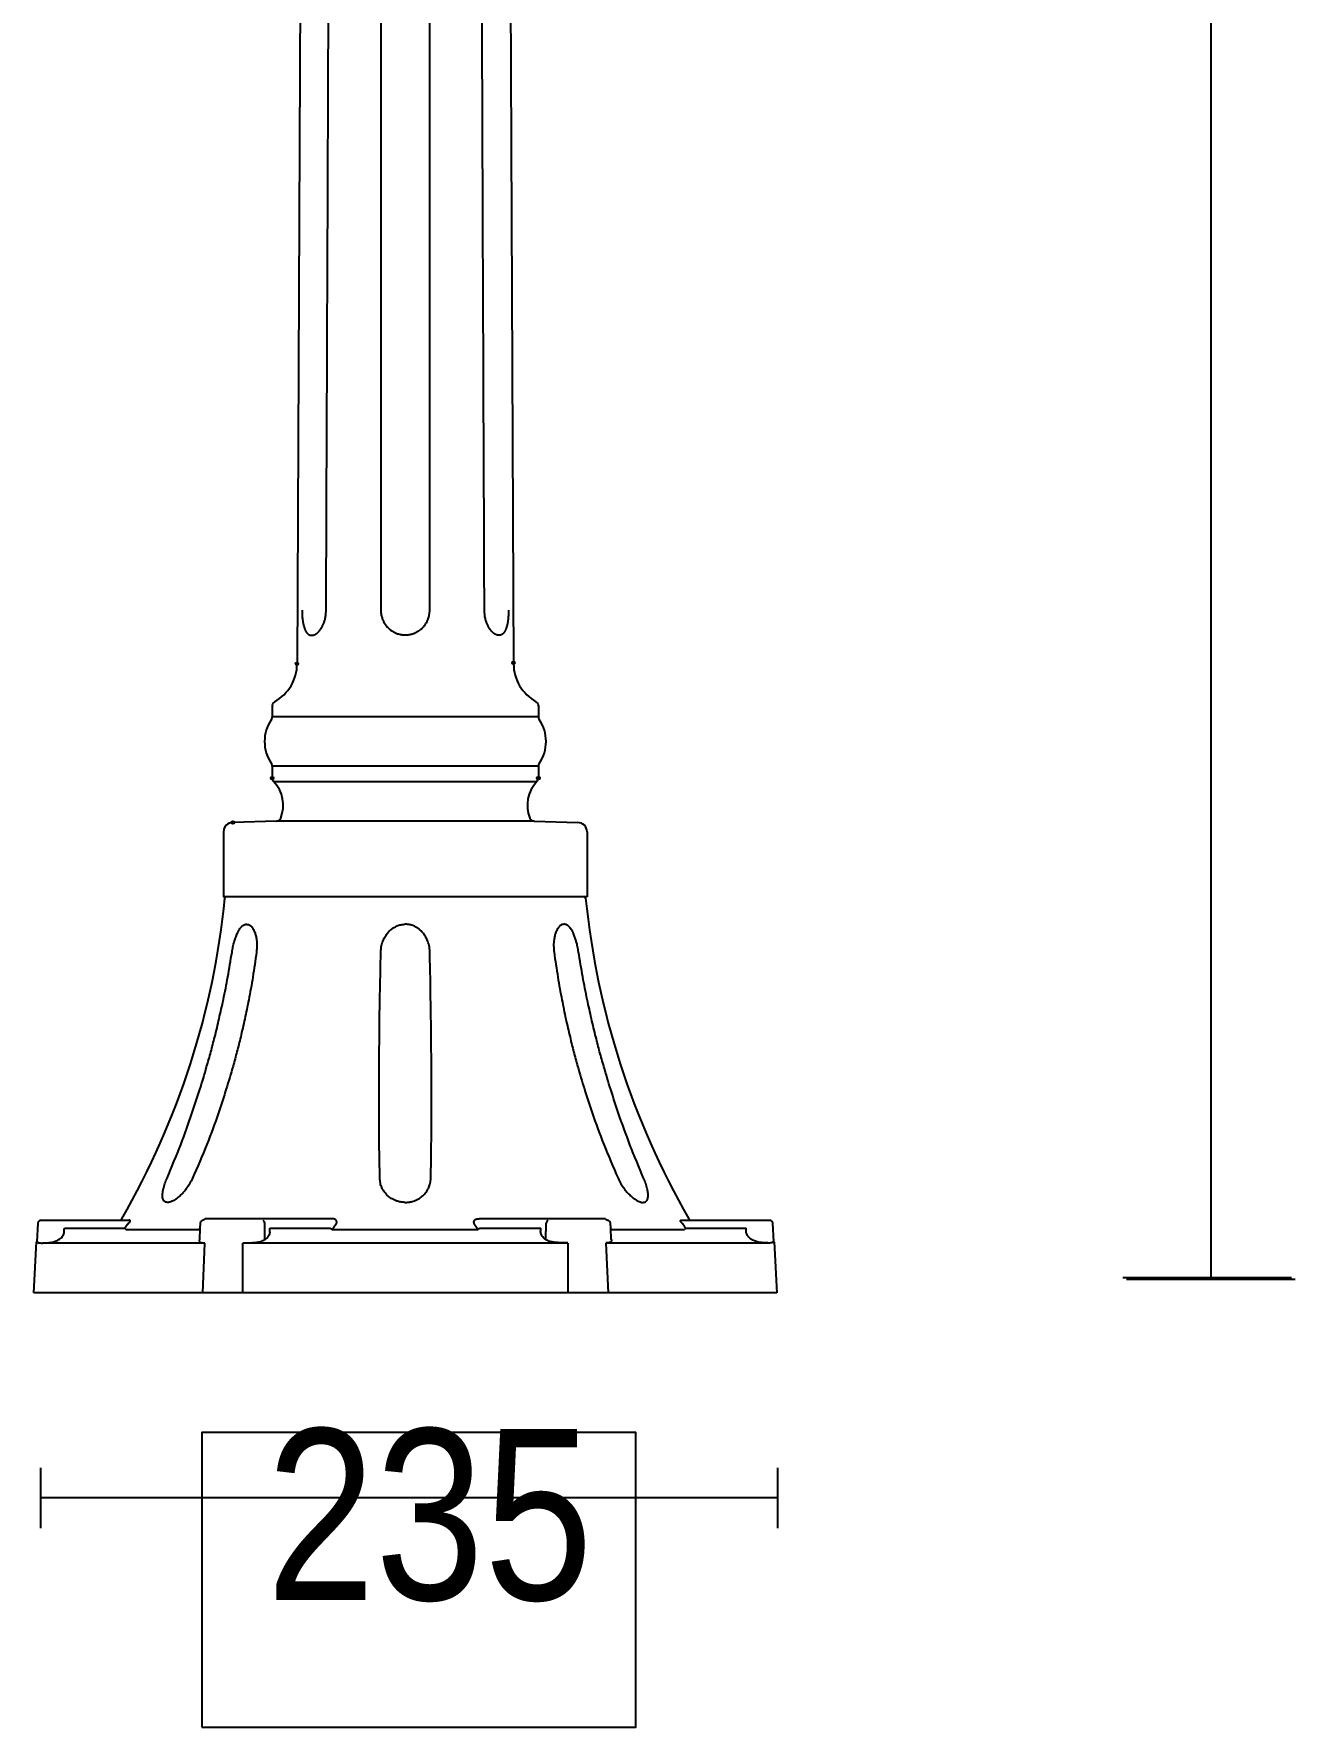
# Model space of a CAD drawing. Extents: x 0 to 88, y 0 to 429.
# Drawn here: x 0.2 to 80.2, y 0 to 107.4 of the extents above; entities that cross this region are included whole.
import ezdxf

# ---------------------------------------------------------------- set-up
doc = ezdxf.new("R2010")
doc.units = 0
doc.layers.add('LIVELLO_1', color=160, linetype='Continuous')
doc.styles.add('STD', font='txt')

# ---------------------------------------------------------------- blocks, each defined once
blk = doc.blocks.new('AI9-BLK1')
at = {"layer": 'LIVELLO_1', "color": 7}
for p, q in [((30.86, -6.8), (30.86, -186.05)), ((-26.51, -17.2), (-27.1, -147.01)), ((-13.96, -17.2), (-13.37, -147.01)), ((-28.68, -149.66), (-28.68, -150.37)), ((-11.8, -149.66), (-11.8, -150.37)), ((-11.8, -150.37), (-28.68, -150.37)), ((-11.8, -153.5), (-28.68, -153.5)), ((-28.68, -153.5), (-28.68, -154.26)), ((-11.8, -153.5), (-11.8, -154.26)), ((-28.59, -154.47), (-11.89, -154.47)), ((-31.77, -157.66), (-31.77, -161.78)), ((-28.4, -156.98), (-31.18, -157.07)), ((-27.14, -156.98), (-28.4, -156.98)), ((-13.34, -156.98), (-27.14, -156.98)), ((-12.07, -156.98), (-13.34, -156.98)), ((-12.07, -156.98), (-9.3, -157.07)), ((-8.71, -157.66), (-8.71, -161.78)), ((-31.77, -161.78), (-31.68, -161.78)), ((-20.24, -161.78), (-31.68, -161.78)), ((-8.9, -161.78), (-20.24, -161.78)), ((-8.71, -161.78), (-8.9, -161.78)), ((-43.55, -182.47), (-43.61, -183.65)), ((-43.36, -182.28), (-38.39, -182.28)), ((-38.39, -182.28), (-37.78, -182.28)), ((-33.25, -182.47), (-33.27, -182.79)), ((-24.92, -182.19), (-32.94, -182.19)), ((-29.18, -182.47), (-29.16, -183.52)), ((-7.54, -182.19), (-15.56, -182.19)), ((-11.32, -183.52), (-11.3, -182.47)), ((-7.21, -182.79), (-7.23, -182.47)), ((-2.7, -182.28), (-2.09, -182.28)), ((-2.09, -182.28), (2.88, -182.28)), ((3.14, -183.65), (3.07, -182.47)), ((-41.85, -182.79), (-38.02, -182.79)), ((-37.96, -182.87), (-33.34, -182.87)), ((-33.27, -182.79), (-33.3, -183.52)), ((-28.83, -182.79), (-25, -182.79)), ((-24.85, -182.87), (-20.24, -182.87)), ((-20.24, -182.87), (-15.62, -182.87)), ((-15.48, -182.79), (-11.65, -182.79)), ((-7.17, -183.52), (-7.21, -182.79)), ((-7.13, -182.87), (-2.52, -182.87)), ((-2.45, -182.79), (1.38, -182.79)), ((-43.8, -186.9), (-43.63, -183.66)), ((-32.95, -183.74), (-43.26, -183.74)), ((-33.09, -186.9), (-32.95, -183.74)), ((-20.24, -183.74), (-30.55, -183.74)), ((-30.55, -186.9), (-30.55, -183.74)), ((-9.93, -183.74), (-20.24, -183.74)), ((-9.93, -183.74), (-9.93, -186.9)), ((2.78, -183.74), (-7.52, -183.74)), ((-7.52, -183.74), (-7.38, -186.9)), ((3.15, -183.66), (3.32, -186.9)), ((25.28, -185.91), (35.97, -185.91)), ((25.51, -186.03), (36.2, -186.03)), ((-20.24, -186.9), (-30.55, -186.9)), ((-9.93, -186.9), (-20.24, -186.9)), ((-43.37, -197.99), (-43.37, -201.81)), ((3.38, -197.99), (3.38, -201.81)), ((3.38, -199.9), (-43.37, -199.9))]:
    blk.add_line(p, q, dxfattribs=at)
for points in [[(-30.55, -186.9), (-33.09, -186.9), (-43.8, -186.9)], [(3.32, -186.9), (-7.38, -186.9), (-9.93, -186.9)]]:
    blk.add_lwpolyline(points, dxfattribs=at)
blk.add_lwpolyline([(-33.14, -214.43), (-5.62, -214.43), (-5.62, -195.75), (-33.14, -195.75)], close=True, dxfattribs=at)
for centre, major_axis, ratio in [((-27.11, -147.01), (0.0018, -0.0899), 0.981602), ((-13.37, -146.95), (0.0913, 0), 0.985628), ((-28.68, -154.26), (0.0006, -0.0927), 0.978604), ((-11.8, -154.26), (-0.0011, -0.0927), 0.984129), ((-31.18, -157.07), (0.0925, 0), 0.949721)]:
    blk.add_ellipse(centre, major_axis=major_axis, ratio=ratio, dxfattribs=at)
for points, knots in [([(-25.26, -143.6), (-25.18, -123.37), (-25.1, -103.13), (-25.02, -82.89), (-24.93, -62.66), (-24.85, -42.42), (-24.77, -22.18)], [0, 0, 0, 0, 1, 1, 1, 2, 2, 2, 2]), ([(-21.77, -143.6), (-21.77, -123.37), (-21.77, -103.13), (-21.76, -82.89), (-21.76, -62.66), (-21.76, -42.42), (-21.76, -22.18)], [0, 0, 0, 0, 1, 1, 1, 2, 2, 2, 2]), ([(-18.72, -22.18), (-18.71, -42.42), (-18.71, -62.66), (-18.71, -82.89), (-18.71, -103.13), (-18.71, -123.37), (-18.71, -143.6)], [0, 0, 0, 0, 1, 1, 1, 2, 2, 2, 2]), ([(-15.22, -143.6), (-15.3, -123.37), (-15.38, -103.13), (-15.46, -82.89), (-15.54, -62.66), (-15.62, -42.42), (-15.7, -22.18)], [0, 0, 0, 0, 1, 1, 1, 2, 2, 2, 2]), ([(-26.79, -143.6), (-26.79, -143.66), (-26.79, -143.72), (-26.79, -143.78), (-26.79, -143.83), (-26.78, -143.89), (-26.78, -143.94), (-26.77, -143.99), (-26.77, -144.03), (-26.77, -144.07), (-26.76, -144.11), (-26.76, -144.15), (-26.75, -144.19), (-26.75, -144.22), (-26.75, -144.25), (-26.74, -144.27), (-26.74, -144.3), (-26.74, -144.33), (-26.73, -144.36), (-26.73, -144.39), (-26.73, -144.41), (-26.72, -144.43), (-26.72, -144.46), (-26.71, -144.49), (-26.7, -144.52), (-26.7, -144.55), (-26.69, -144.57), (-26.69, -144.6), (-26.68, -144.62), (-26.67, -144.64), (-26.66, -144.67), (-26.66, -144.69), (-26.65, -144.72), (-26.64, -144.74), (-26.64, -144.76), (-26.63, -144.78), (-26.62, -144.8), (-26.61, -144.82), (-26.61, -144.83), (-26.6, -144.86), (-26.59, -144.87), (-26.58, -144.89), (-26.57, -144.91), (-26.56, -144.93), (-26.55, -144.95), (-26.54, -144.96), (-26.53, -144.97), (-26.52, -144.99), (-26.51, -145.01), (-26.51, -145.02), (-26.5, -145.03), (-26.49, -145.04), (-26.47, -145.05), (-26.47, -145.06), (-26.45, -145.08), (-26.44, -145.09), (-26.44, -145.1), (-26.42, -145.11), (-26.41, -145.12), (-26.4, -145.13), (-26.39, -145.13), (-26.38, -145.14), (-26.37, -145.15), (-26.36, -145.16), (-26.35, -145.16), (-26.33, -145.17), (-26.32, -145.17), (-26.31, -145.18), (-26.3, -145.18), (-26.29, -145.19), (-26.28, -145.19), (-26.26, -145.19), (-26.25, -145.2), (-26.24, -145.2), (-26.23, -145.2), (-26.22, -145.2), (-26.2, -145.2), (-26.19, -145.2), (-26.17, -145.2), (-26.16, -145.2), (-26.15, -145.2), (-26.14, -145.2), (-26.12, -145.2), (-26.11, -145.2), (-26.1, -145.2), (-26.09, -145.19), (-26.07, -145.19), (-26.06, -145.19), (-26.05, -145.18), (-26.03, -145.18), (-26.02, -145.17), (-26.01, -145.17), (-25.99, -145.16), (-25.98, -145.16), (-25.96, -145.15), (-25.95, -145.14), (-25.94, -145.13), (-25.92, -145.13), (-25.91, -145.12), (-25.9, -145.1), (-25.88, -145.1), (-25.87, -145.09), (-25.86, -145.08), (-25.84, -145.06), (-25.82, -145.05), (-25.81, -145.04), (-25.8, -145.03), (-25.78, -145.02), (-25.77, -145.01), (-25.75, -144.99), (-25.74, -144.97), (-25.72, -144.96), (-25.71, -144.95), (-25.7, -144.93), (-25.69, -144.91), (-25.67, -144.89), (-25.65, -144.87), (-25.64, -144.85), (-25.63, -144.83), (-25.61, -144.82), (-25.6, -144.8), (-25.59, -144.78), (-25.57, -144.76), (-25.56, -144.73), (-25.55, -144.71), (-25.54, -144.69), (-25.52, -144.67), (-25.51, -144.64), (-25.49, -144.62), (-25.48, -144.6), (-25.47, -144.57), (-25.46, -144.55), (-25.45, -144.52), (-25.44, -144.49), (-25.42, -144.46), (-25.41, -144.43), (-25.4, -144.41), (-25.39, -144.38), (-25.38, -144.36), (-25.38, -144.33), (-25.37, -144.3), (-25.36, -144.27), (-25.35, -144.25), (-25.34, -144.22), (-25.33, -144.19), (-25.32, -144.15), (-25.31, -144.11), (-25.31, -144.07), (-25.3, -144.03), (-25.29, -143.99), (-25.28, -143.94), (-25.27, -143.89), (-25.27, -143.83), (-25.27, -143.78), (-25.26, -143.72), (-25.26, -143.66), (-25.26, -143.6)], [0, 0, 0, 0, 1, 1, 1, 2, 2, 2, 3, 3, 3, 4, 4, 4, 5, 5, 5, 6, 6, 6, 7, 7, 7, 8, 8, 8, 9, 9, 9, 10, 10, 10, 11, 11, 11, 12, 12, 12, 13, 13, 13, 14, 14, 14, 15, 15, 15, 16, 16, 16, 17, 17, 17, 18, 18, 18, 19, 19, 19, 20, 20, 20, 21, 21, 21, 22, 22, 22, 23, 23, 23, 24, 24, 24, 25, 25, 25, 26, 26, 26, 27, 27, 27, 28, 28, 28, 29, 29, 29, 30, 30, 30, 31, 31, 31, 32, 32, 32, 33, 33, 33, 34, 34, 34, 35, 35, 35, 36, 36, 36, 37, 37, 37, 38, 38, 38, 39, 39, 39, 40, 40, 40, 41, 41, 41, 42, 42, 42, 43, 43, 43, 44, 44, 44, 45, 45, 45, 46, 46, 46, 47, 47, 47, 48, 48, 48, 49, 49, 49, 50, 50, 50, 51, 51, 51, 52, 52, 52, 52]), ([(-20.24, -145.2), (-20.28, -145.2), (-20.33, -145.2), (-20.37, -145.2), (-20.41, -145.19), (-20.45, -145.19), (-20.49, -145.18), (-20.52, -145.18), (-20.55, -145.17), (-20.58, -145.16), (-20.61, -145.16), (-20.64, -145.15), (-20.67, -145.14), (-20.7, -145.13), (-20.71, -145.13), (-20.73, -145.12), (-20.76, -145.11), (-20.78, -145.1), (-20.8, -145.09), (-20.82, -145.08), (-20.85, -145.08), (-20.87, -145.06), (-20.89, -145.05), (-20.91, -145.04), (-20.94, -145.03), (-20.96, -145.02), (-20.98, -145.01), (-21, -144.99), (-21.02, -144.98), (-21.05, -144.96), (-21.06, -144.95), (-21.09, -144.94), (-21.11, -144.92), (-21.13, -144.91), (-21.15, -144.89), (-21.17, -144.87), (-21.2, -144.85), (-21.21, -144.83), (-21.24, -144.82), (-21.26, -144.8), (-21.28, -144.78), (-21.29, -144.76), (-21.31, -144.74), (-21.34, -144.72), (-21.36, -144.7), (-21.38, -144.68), (-21.39, -144.66), (-21.41, -144.63), (-21.43, -144.61), (-21.45, -144.59), (-21.46, -144.56), (-21.48, -144.54), (-21.5, -144.51), (-21.52, -144.49), (-21.53, -144.46), (-21.55, -144.44), (-21.56, -144.41), (-21.57, -144.39), (-21.59, -144.36), (-21.6, -144.34), (-21.61, -144.31), (-21.62, -144.28), (-21.63, -144.26), (-21.64, -144.23), (-21.66, -144.2), (-21.66, -144.18), (-21.68, -144.15), (-21.68, -144.11), (-21.7, -144.07), (-21.71, -144.04), (-21.72, -144), (-21.73, -143.96), (-21.74, -143.92), (-21.75, -143.87), (-21.75, -143.82), (-21.76, -143.77), (-21.76, -143.72), (-21.77, -143.66), (-21.77, -143.6)], [0, 0, 0, 0, 1, 1, 1, 2, 2, 2, 3, 3, 3, 4, 4, 4, 5, 5, 5, 6, 6, 6, 7, 7, 7, 8, 8, 8, 9, 9, 9, 10, 10, 10, 11, 11, 11, 12, 12, 12, 13, 13, 13, 14, 14, 14, 15, 15, 15, 16, 16, 16, 17, 17, 17, 18, 18, 18, 19, 19, 19, 20, 20, 20, 21, 21, 21, 22, 22, 22, 23, 23, 23, 24, 24, 24, 25, 25, 25, 26, 26, 26, 26]), ([(-18.71, -143.6), (-18.71, -143.66), (-18.71, -143.72), (-18.72, -143.77), (-18.72, -143.82), (-18.73, -143.87), (-18.74, -143.92), (-18.75, -143.96), (-18.76, -144), (-18.77, -144.04), (-18.78, -144.08), (-18.79, -144.11), (-18.8, -144.15), (-18.81, -144.18), (-18.82, -144.21), (-18.83, -144.23), (-18.84, -144.26), (-18.85, -144.28), (-18.87, -144.31), (-18.87, -144.34), (-18.89, -144.36), (-18.9, -144.39), (-18.92, -144.41), (-18.93, -144.44), (-18.95, -144.46), (-18.97, -144.49), (-18.98, -144.52), (-19, -144.54), (-19.01, -144.56), (-19.03, -144.59), (-19.05, -144.62), (-19.07, -144.64), (-19.08, -144.66), (-19.1, -144.68), (-19.12, -144.7), (-19.15, -144.73), (-19.16, -144.74), (-19.18, -144.76), (-19.2, -144.78), (-19.22, -144.81), (-19.24, -144.82), (-19.27, -144.84), (-19.29, -144.85), (-19.31, -144.87), (-19.33, -144.89), (-19.35, -144.91), (-19.37, -144.92), (-19.39, -144.94), (-19.41, -144.95), (-19.43, -144.96), (-19.46, -144.98), (-19.48, -144.99), (-19.5, -145.01), (-19.52, -145.02), (-19.54, -145.03), (-19.57, -145.04), (-19.59, -145.05), (-19.61, -145.06), (-19.63, -145.08), (-19.65, -145.08), (-19.68, -145.09), (-19.7, -145.1), (-19.72, -145.11), (-19.74, -145.12), (-19.76, -145.13), (-19.78, -145.13), (-19.8, -145.14), (-19.84, -145.15), (-19.86, -145.16), (-19.89, -145.16), (-19.93, -145.17), (-19.95, -145.18), (-19.99, -145.18), (-20.03, -145.19), (-20.07, -145.19), (-20.11, -145.2), (-20.15, -145.2), (-20.19, -145.2), (-20.24, -145.2)], [0, 0, 0, 0, 1, 1, 1, 2, 2, 2, 3, 3, 3, 4, 4, 4, 5, 5, 5, 6, 6, 6, 7, 7, 7, 8, 8, 8, 9, 9, 9, 10, 10, 10, 11, 11, 11, 12, 12, 12, 13, 13, 13, 14, 14, 14, 15, 15, 15, 16, 16, 16, 17, 17, 17, 18, 18, 18, 19, 19, 19, 20, 20, 20, 21, 21, 21, 22, 22, 22, 23, 23, 23, 24, 24, 24, 25, 25, 25, 26, 26, 26, 26]), ([(-13.69, -143.6), (-13.69, -143.66), (-13.69, -143.72), (-13.69, -143.78), (-13.69, -143.83), (-13.7, -143.89), (-13.7, -143.94), (-13.7, -143.99), (-13.71, -144.03), (-13.71, -144.07), (-13.71, -144.11), (-13.72, -144.15), (-13.72, -144.19), (-13.72, -144.22), (-13.73, -144.25), (-13.73, -144.27), (-13.73, -144.3), (-13.74, -144.32), (-13.74, -144.36), (-13.75, -144.38), (-13.75, -144.41), (-13.76, -144.43), (-13.76, -144.46), (-13.77, -144.49), (-13.77, -144.52), (-13.78, -144.55), (-13.78, -144.57), (-13.79, -144.6), (-13.8, -144.62), (-13.81, -144.64), (-13.81, -144.67), (-13.82, -144.69), (-13.82, -144.72), (-13.83, -144.74), (-13.84, -144.76), (-13.85, -144.78), (-13.86, -144.8), (-13.87, -144.82), (-13.87, -144.83), (-13.88, -144.85), (-13.89, -144.87), (-13.9, -144.89), (-13.91, -144.91), (-13.92, -144.93), (-13.92, -144.95), (-13.93, -144.96), (-13.94, -144.97), (-13.95, -144.99), (-13.96, -145.01), (-13.97, -145.02), (-13.98, -145.03), (-13.99, -145.04), (-14, -145.05), (-14.01, -145.06), (-14.02, -145.08), (-14.03, -145.09), (-14.04, -145.1), (-14.05, -145.11), (-14.06, -145.12), (-14.07, -145.13), (-14.09, -145.13), (-14.1, -145.14), (-14.1, -145.15), (-14.12, -145.16), (-14.13, -145.16), (-14.14, -145.17), (-14.15, -145.17), (-14.16, -145.18), (-14.18, -145.18), (-14.19, -145.19), (-14.2, -145.19), (-14.21, -145.19), (-14.23, -145.2), (-14.24, -145.2), (-14.25, -145.2), (-14.26, -145.2), (-14.27, -145.2), (-14.29, -145.2), (-14.3, -145.2), (-14.31, -145.2), (-14.32, -145.2), (-14.34, -145.2), (-14.35, -145.2), (-14.37, -145.2), (-14.38, -145.2), (-14.39, -145.19), (-14.4, -145.19), (-14.42, -145.18), (-14.43, -145.18), (-14.44, -145.18), (-14.46, -145.17), (-14.47, -145.17), (-14.48, -145.16), (-14.5, -145.16), (-14.51, -145.15), (-14.52, -145.14), (-14.54, -145.13), (-14.55, -145.13), (-14.57, -145.12), (-14.58, -145.1), (-14.6, -145.1), (-14.61, -145.09), (-14.62, -145.08), (-14.64, -145.06), (-14.65, -145.05), (-14.66, -145.04), (-14.68, -145.03), (-14.69, -145.02), (-14.71, -145.01), (-14.72, -144.99), (-14.73, -144.97), (-14.75, -144.96), (-14.77, -144.95), (-14.78, -144.93), (-14.79, -144.91), (-14.81, -144.89), (-14.82, -144.87), (-14.83, -144.85), (-14.85, -144.83), (-14.86, -144.82), (-14.87, -144.8), (-14.89, -144.78), (-14.9, -144.76), (-14.92, -144.74), (-14.93, -144.72), (-14.94, -144.69), (-14.96, -144.67), (-14.97, -144.64), (-14.98, -144.62), (-14.99, -144.6), (-15.01, -144.57), (-15.02, -144.55), (-15.03, -144.52), (-15.04, -144.49), (-15.05, -144.46), (-15.06, -144.43), (-15.08, -144.41), (-15.08, -144.39), (-15.09, -144.36), (-15.1, -144.33), (-15.11, -144.3), (-15.12, -144.27), (-15.13, -144.25), (-15.13, -144.22), (-15.15, -144.19), (-15.15, -144.15), (-15.16, -144.11), (-15.17, -144.07), (-15.18, -144.03), (-15.19, -143.99), (-15.19, -143.94), (-15.2, -143.89), (-15.21, -143.83), (-15.21, -143.78), (-15.22, -143.72), (-15.22, -143.66), (-15.22, -143.6)], [0, 0, 0, 0, 1, 1, 1, 2, 2, 2, 3, 3, 3, 4, 4, 4, 5, 5, 5, 6, 6, 6, 7, 7, 7, 8, 8, 8, 9, 9, 9, 10, 10, 10, 11, 11, 11, 12, 12, 12, 13, 13, 13, 14, 14, 14, 15, 15, 15, 16, 16, 16, 17, 17, 17, 18, 18, 18, 19, 19, 19, 20, 20, 20, 21, 21, 21, 22, 22, 22, 23, 23, 23, 24, 24, 24, 25, 25, 25, 26, 26, 26, 27, 27, 27, 28, 28, 28, 29, 29, 29, 30, 30, 30, 31, 31, 31, 32, 32, 32, 33, 33, 33, 34, 34, 34, 35, 35, 35, 36, 36, 36, 37, 37, 37, 38, 38, 38, 39, 39, 39, 40, 40, 40, 41, 41, 41, 42, 42, 42, 43, 43, 43, 44, 44, 44, 45, 45, 45, 46, 46, 46, 47, 47, 47, 48, 48, 48, 49, 49, 49, 50, 50, 50, 51, 51, 51, 52, 52, 52, 52]), ([(-31.23, -165.29), (-31.21, -165.18), (-31.19, -165.06), (-31.17, -164.95), (-31.15, -164.85), (-31.12, -164.74), (-31.09, -164.64), (-31.07, -164.56), (-31.04, -164.48), (-31.02, -164.41), (-30.99, -164.33), (-30.96, -164.26), (-30.93, -164.18), (-30.92, -164.13), (-30.9, -164.09), (-30.87, -164.04), (-30.85, -163.99), (-30.82, -163.95), (-30.8, -163.9), (-30.78, -163.87), (-30.75, -163.83), (-30.73, -163.8), (-30.7, -163.76), (-30.68, -163.73), (-30.65, -163.7), (-30.63, -163.67), (-30.6, -163.65), (-30.58, -163.63), (-30.55, -163.61), (-30.53, -163.59), (-30.5, -163.58), (-30.47, -163.56), (-30.45, -163.55), (-30.42, -163.54), (-30.4, -163.53), (-30.37, -163.53), (-30.35, -163.52), (-30.32, -163.52), (-30.29, -163.52), (-30.26, -163.53), (-30.24, -163.53), (-30.22, -163.53), (-30.19, -163.54), (-30.16, -163.55), (-30.14, -163.56), (-30.11, -163.58), (-30.09, -163.6), (-30.06, -163.62), (-30.04, -163.63), (-30.01, -163.66), (-29.98, -163.69), (-29.97, -163.71), (-29.94, -163.74), (-29.92, -163.77), (-29.9, -163.8), (-29.88, -163.84), (-29.86, -163.87), (-29.84, -163.91), (-29.83, -163.95), (-29.81, -163.99), (-29.79, -164.03), (-29.76, -164.11), (-29.74, -164.18), (-29.72, -164.26), (-29.7, -164.34), (-29.69, -164.43), (-29.67, -164.51), (-29.65, -164.63), (-29.65, -164.76), (-29.65, -164.88), (-29.65, -165.02), (-29.66, -165.15), (-29.68, -165.29)], [0, 0, 0, 0, 1, 1, 1, 2, 2, 2, 3, 3, 3, 4, 4, 4, 5, 5, 5, 6, 6, 6, 7, 7, 7, 8, 8, 8, 9, 9, 9, 10, 10, 10, 11, 11, 11, 12, 12, 12, 13, 13, 13, 14, 14, 14, 15, 15, 15, 16, 16, 16, 17, 17, 17, 18, 18, 18, 19, 19, 19, 20, 20, 20, 21, 21, 21, 22, 22, 22, 23, 23, 23, 24, 24, 24, 24]), ([(-21.79, -165.29), (-21.78, -165.15), (-21.77, -165.02), (-21.74, -164.88), (-21.72, -164.76), (-21.68, -164.64), (-21.63, -164.52), (-21.59, -164.44), (-21.55, -164.35), (-21.5, -164.28), (-21.45, -164.2), (-21.4, -164.13), (-21.35, -164.07), (-21.31, -164.03), (-21.28, -163.99), (-21.24, -163.95), (-21.2, -163.91), (-21.16, -163.88), (-21.12, -163.84), (-21.07, -163.8), (-21.01, -163.76), (-20.96, -163.73), (-20.89, -163.69), (-20.84, -163.66), (-20.77, -163.63), (-20.69, -163.59), (-20.61, -163.56), (-20.52, -163.55), (-20.43, -163.53), (-20.33, -163.53), (-20.24, -163.52)], [0, 0, 0, 0, 1, 1, 1, 2, 2, 2, 3, 3, 3, 4, 4, 4, 5, 5, 5, 6, 6, 6, 7, 7, 7, 8, 8, 8, 9, 9, 9, 10, 10, 10, 10]), ([(-18.68, -165.29), (-18.69, -165.15), (-18.7, -165.02), (-18.73, -164.88), (-18.76, -164.76), (-18.8, -164.64), (-18.85, -164.52), (-18.89, -164.44), (-18.93, -164.35), (-18.98, -164.28), (-19.02, -164.2), (-19.08, -164.13), (-19.13, -164.07), (-19.16, -164.03), (-19.2, -163.99), (-19.24, -163.95), (-19.27, -163.91), (-19.31, -163.88), (-19.36, -163.84), (-19.41, -163.8), (-19.47, -163.76), (-19.52, -163.73), (-19.58, -163.69), (-19.64, -163.66), (-19.71, -163.63), (-19.79, -163.59), (-19.87, -163.56), (-19.95, -163.55), (-20.05, -163.53), (-20.14, -163.53), (-20.24, -163.52)], [0, 0, 0, 0, 1, 1, 1, 2, 2, 2, 3, 3, 3, 4, 4, 4, 5, 5, 5, 6, 6, 6, 7, 7, 7, 8, 8, 8, 9, 9, 9, 10, 10, 10, 10]), ([(-9.25, -165.29), (-9.27, -165.18), (-9.28, -165.06), (-9.31, -164.95), (-9.33, -164.85), (-9.36, -164.74), (-9.39, -164.64), (-9.41, -164.56), (-9.43, -164.48), (-9.46, -164.41), (-9.48, -164.33), (-9.51, -164.26), (-9.54, -164.18), (-9.56, -164.13), (-9.58, -164.09), (-9.6, -164.04), (-9.62, -163.99), (-9.65, -163.95), (-9.68, -163.9), (-9.7, -163.87), (-9.72, -163.83), (-9.75, -163.8), (-9.77, -163.76), (-9.8, -163.73), (-9.83, -163.7), (-9.85, -163.67), (-9.87, -163.65), (-9.9, -163.63), (-9.92, -163.61), (-9.95, -163.59), (-9.98, -163.58), (-10, -163.56), (-10.03, -163.55), (-10.06, -163.54), (-10.08, -163.53), (-10.1, -163.53), (-10.13, -163.52), (-10.16, -163.52), (-10.19, -163.52), (-10.21, -163.53), (-10.24, -163.53), (-10.27, -163.53), (-10.29, -163.54), (-10.31, -163.55), (-10.34, -163.56), (-10.36, -163.58), (-10.39, -163.6), (-10.41, -163.62), (-10.44, -163.63), (-10.46, -163.66), (-10.49, -163.69), (-10.51, -163.71), (-10.53, -163.74), (-10.55, -163.77), (-10.57, -163.8), (-10.59, -163.84), (-10.62, -163.87), (-10.63, -163.91), (-10.65, -163.95), (-10.67, -163.99), (-10.69, -164.03), (-10.71, -164.11), (-10.74, -164.18), (-10.76, -164.26), (-10.78, -164.34), (-10.79, -164.43), (-10.8, -164.51), (-10.82, -164.63), (-10.83, -164.76), (-10.83, -164.88), (-10.83, -165.02), (-10.81, -165.15), (-10.8, -165.29)], [0, 0, 0, 0, 1, 1, 1, 2, 2, 2, 3, 3, 3, 4, 4, 4, 5, 5, 5, 6, 6, 6, 7, 7, 7, 8, 8, 8, 9, 9, 9, 10, 10, 10, 11, 11, 11, 12, 12, 12, 13, 13, 13, 14, 14, 14, 15, 15, 15, 16, 16, 16, 17, 17, 17, 18, 18, 18, 19, 19, 19, 20, 20, 20, 21, 21, 21, 22, 22, 22, 23, 23, 23, 24, 24, 24, 24]), ([(-35.35, -179.63), (-35.06, -178.92), (-34.76, -178.21), (-34.48, -177.5), (-34.23, -176.84), (-33.99, -176.18), (-33.77, -175.52), (-33.6, -175.02), (-33.43, -174.51), (-33.27, -174), (-33.12, -173.53), (-32.97, -173.04), (-32.84, -172.55), (-32.74, -172.24), (-32.66, -171.93), (-32.57, -171.62), (-32.49, -171.3), (-32.41, -170.99), (-32.32, -170.67), (-32.23, -170.28), (-32.13, -169.9), (-32.05, -169.51), (-31.96, -169.11), (-31.86, -168.71), (-31.78, -168.3), (-31.68, -167.82), (-31.58, -167.34), (-31.5, -166.86), (-31.4, -166.34), (-31.32, -165.81), (-31.23, -165.29)], [0, 0, 0, 0, 1, 1, 1, 2, 2, 2, 3, 3, 3, 4, 4, 4, 5, 5, 5, 6, 6, 6, 7, 7, 7, 8, 8, 8, 9, 9, 9, 10, 10, 10, 10]), ([(-29.68, -165.29), (-29.75, -165.82), (-29.83, -166.35), (-29.91, -166.87), (-29.99, -167.36), (-30.08, -167.84), (-30.17, -168.32), (-30.25, -168.72), (-30.33, -169.12), (-30.42, -169.53), (-30.51, -169.91), (-30.6, -170.3), (-30.68, -170.67), (-30.76, -170.99), (-30.83, -171.29), (-30.92, -171.6), (-31, -171.91), (-31.08, -172.22), (-31.16, -172.52), (-31.3, -173), (-31.45, -173.48), (-31.6, -173.96), (-31.75, -174.48), (-31.92, -174.98), (-32.09, -175.48), (-32.32, -176.15), (-32.56, -176.82), (-32.83, -177.48), (-33.11, -178.2), (-33.42, -178.91), (-33.74, -179.63)], [0, 0, 0, 0, 1, 1, 1, 2, 2, 2, 3, 3, 3, 4, 4, 4, 5, 5, 5, 6, 6, 6, 7, 7, 7, 8, 8, 8, 9, 9, 9, 10, 10, 10, 10]), ([(-21.85, -179.63), (-21.87, -178.91), (-21.88, -178.19), (-21.89, -177.48), (-21.89, -176.82), (-21.9, -176.16), (-21.9, -175.51), (-21.9, -175.51), (-21.9, -174), (-21.9, -174), (-21.9, -173.52), (-21.9, -173.04), (-21.89, -172.56), (-21.89, -172.25), (-21.89, -171.93), (-21.89, -171.62), (-21.89, -171.3), (-21.88, -170.99), (-21.88, -170.67), (-21.87, -170.28), (-21.87, -169.9), (-21.87, -169.51), (-21.87, -169.1), (-21.86, -168.7), (-21.85, -168.3), (-21.84, -167.81), (-21.84, -167.34), (-21.82, -166.85), (-21.81, -166.33), (-21.8, -165.81), (-21.79, -165.29)], [0, 0, 0, 0, 1, 1, 1, 2, 2, 2, 3, 3, 3, 4, 4, 4, 5, 5, 5, 6, 6, 6, 7, 7, 7, 8, 8, 8, 9, 9, 9, 10, 10, 10, 10]), ([(-18.62, -179.63), (-18.61, -178.91), (-18.59, -178.19), (-18.59, -177.48), (-18.58, -176.82), (-18.58, -176.16), (-18.58, -175.51), (-18.58, -175.51), (-18.58, -174), (-18.58, -174), (-18.58, -173.52), (-18.58, -173.04), (-18.58, -172.56), (-18.58, -172.25), (-18.58, -171.93), (-18.59, -171.62), (-18.59, -171.3), (-18.59, -170.99), (-18.59, -170.67), (-18.6, -170.28), (-18.6, -169.9), (-18.61, -169.51), (-18.61, -169.1), (-18.62, -168.7), (-18.63, -168.3), (-18.63, -167.81), (-18.64, -167.34), (-18.65, -166.85), (-18.66, -166.33), (-18.68, -165.81), (-18.68, -165.29)], [0, 0, 0, 0, 1, 1, 1, 2, 2, 2, 3, 3, 3, 4, 4, 4, 5, 5, 5, 6, 6, 6, 7, 7, 7, 8, 8, 8, 9, 9, 9, 10, 10, 10, 10]), ([(-10.8, -165.29), (-10.73, -165.82), (-10.65, -166.35), (-10.56, -166.87), (-10.49, -167.36), (-10.4, -167.84), (-10.3, -168.32), (-10.23, -168.72), (-10.14, -169.12), (-10.06, -169.53), (-9.97, -169.91), (-9.88, -170.3), (-9.79, -170.67), (-9.72, -170.99), (-9.64, -171.29), (-9.56, -171.6), (-9.48, -171.91), (-9.39, -172.22), (-9.31, -172.52), (-9.17, -173), (-9.03, -173.48), (-8.88, -173.96), (-8.72, -174.48), (-8.56, -174.98), (-8.38, -175.48), (-8.16, -176.15), (-7.91, -176.82), (-7.65, -177.48), (-7.36, -178.2), (-7.05, -178.91), (-6.74, -179.63)], [0, 0, 0, 0, 1, 1, 1, 2, 2, 2, 3, 3, 3, 4, 4, 4, 5, 5, 5, 6, 6, 6, 7, 7, 7, 8, 8, 8, 9, 9, 9, 10, 10, 10, 10]), ([(-5.12, -179.63), (-5.42, -178.92), (-5.71, -178.21), (-5.99, -177.5), (-6.24, -176.84), (-6.48, -176.18), (-6.71, -175.52), (-6.88, -175.02), (-7.04, -174.51), (-7.21, -174), (-7.36, -173.53), (-7.5, -173.04), (-7.64, -172.55), (-7.73, -172.24), (-7.82, -171.93), (-7.91, -171.62), (-7.99, -171.3), (-8.07, -170.99), (-8.15, -170.67), (-8.25, -170.28), (-8.34, -169.9), (-8.43, -169.51), (-8.52, -169.11), (-8.61, -168.71), (-8.7, -168.3), (-8.8, -167.82), (-8.89, -167.34), (-8.98, -166.86), (-9.07, -166.34), (-9.16, -165.81), (-9.25, -165.29)], [0, 0, 0, 0, 1, 1, 1, 2, 2, 2, 3, 3, 3, 4, 4, 4, 5, 5, 5, 6, 6, 6, 7, 7, 7, 8, 8, 8, 9, 9, 9, 10, 10, 10, 10]), ([(-33.74, -179.63), (-33.8, -179.75), (-33.86, -179.87), (-33.92, -179.98), (-33.99, -180.09), (-34.05, -180.19), (-34.13, -180.29), (-34.18, -180.36), (-34.23, -180.43), (-34.3, -180.5), (-34.35, -180.56), (-34.41, -180.63), (-34.47, -180.68), (-34.5, -180.72), (-34.54, -180.75), (-34.58, -180.79), (-34.62, -180.82), (-34.65, -180.85), (-34.7, -180.88), (-34.73, -180.91), (-34.77, -180.94), (-34.8, -180.96), (-34.84, -180.99), (-34.88, -181.01), (-34.92, -181.03), (-34.95, -181.05), (-34.99, -181.07), (-35.02, -181.08), (-35.05, -181.1), (-35.09, -181.11), (-35.12, -181.12), (-35.15, -181.14), (-35.18, -181.14), (-35.21, -181.15), (-35.23, -181.15), (-35.27, -181.16), (-35.3, -181.16), (-35.32, -181.16), (-35.35, -181.16), (-35.37, -181.15), (-35.39, -181.15), (-35.42, -181.14), (-35.44, -181.14), (-35.47, -181.12), (-35.48, -181.11), (-35.5, -181.1), (-35.52, -181.08), (-35.54, -181.07), (-35.56, -181.05), (-35.57, -181.03), (-35.58, -181.01), (-35.59, -180.98), (-35.6, -180.96), (-35.61, -180.93), (-35.62, -180.91), (-35.63, -180.87), (-35.63, -180.84), (-35.64, -180.81), (-35.64, -180.81), (-35.64, -180.71), (-35.64, -180.71), (-35.64, -180.64), (-35.63, -180.58), (-35.62, -180.51), (-35.61, -180.43), (-35.6, -180.36), (-35.58, -180.29), (-35.56, -180.18), (-35.53, -180.08), (-35.49, -179.97), (-35.44, -179.85), (-35.4, -179.74), (-35.35, -179.63)], [0, 0, 0, 0, 1, 1, 1, 2, 2, 2, 3, 3, 3, 4, 4, 4, 5, 5, 5, 6, 6, 6, 7, 7, 7, 8, 8, 8, 9, 9, 9, 10, 10, 10, 11, 11, 11, 12, 12, 12, 13, 13, 13, 14, 14, 14, 15, 15, 15, 16, 16, 16, 17, 17, 17, 18, 18, 18, 19, 19, 19, 20, 20, 20, 21, 21, 21, 22, 22, 22, 23, 23, 23, 24, 24, 24, 24]), ([(-20.24, -181.16), (-20.33, -181.15), (-20.41, -181.15), (-20.5, -181.14), (-20.58, -181.13), (-20.66, -181.11), (-20.73, -181.08), (-20.79, -181.07), (-20.85, -181.05), (-20.91, -181.02), (-20.96, -181), (-21.02, -180.97), (-21.07, -180.94), (-21.11, -180.91), (-21.15, -180.89), (-21.19, -180.87), (-21.23, -180.84), (-21.27, -180.81), (-21.3, -180.78), (-21.34, -180.75), (-21.37, -180.72), (-21.4, -180.69), (-21.43, -180.65), (-21.47, -180.63), (-21.5, -180.58), (-21.54, -180.53), (-21.59, -180.47), (-21.62, -180.41), (-21.66, -180.35), (-21.7, -180.28), (-21.73, -180.22), (-21.77, -180.13), (-21.8, -180.04), (-21.82, -179.94), (-21.84, -179.84), (-21.85, -179.73), (-21.85, -179.63)], [0, 0, 0, 0, 1, 1, 1, 2, 2, 2, 3, 3, 3, 4, 4, 4, 5, 5, 5, 6, 6, 6, 7, 7, 7, 8, 8, 8, 9, 9, 9, 10, 10, 10, 11, 11, 11, 12, 12, 12, 12]), ([(-20.24, -181.16), (-20.15, -181.15), (-20.06, -181.15), (-19.98, -181.14), (-19.9, -181.13), (-19.82, -181.11), (-19.74, -181.08), (-19.68, -181.07), (-19.62, -181.05), (-19.57, -181.02), (-19.51, -181), (-19.45, -180.97), (-19.4, -180.94), (-19.36, -180.91), (-19.32, -180.89), (-19.29, -180.87), (-19.25, -180.84), (-19.21, -180.81), (-19.18, -180.78), (-19.14, -180.75), (-19.11, -180.72), (-19.08, -180.69), (-19.04, -180.65), (-19.01, -180.63), (-18.98, -180.58), (-18.93, -180.53), (-18.89, -180.47), (-18.85, -180.41), (-18.82, -180.35), (-18.78, -180.28), (-18.75, -180.22), (-18.71, -180.13), (-18.68, -180.04), (-18.66, -179.94), (-18.64, -179.84), (-18.63, -179.73), (-18.62, -179.63)], [0, 0, 0, 0, 1, 1, 1, 2, 2, 2, 3, 3, 3, 4, 4, 4, 5, 5, 5, 6, 6, 6, 7, 7, 7, 8, 8, 8, 9, 9, 9, 10, 10, 10, 11, 11, 11, 12, 12, 12, 12]), ([(-6.74, -179.63), (-6.68, -179.75), (-6.62, -179.87), (-6.56, -179.98), (-6.49, -180.09), (-6.42, -180.19), (-6.35, -180.29), (-6.3, -180.36), (-6.24, -180.43), (-6.18, -180.5), (-6.13, -180.56), (-6.07, -180.63), (-6, -180.68), (-5.97, -180.72), (-5.93, -180.75), (-5.9, -180.79), (-5.86, -180.82), (-5.82, -180.85), (-5.78, -180.88), (-5.75, -180.91), (-5.71, -180.94), (-5.67, -180.96), (-5.63, -180.99), (-5.6, -181.01), (-5.56, -181.03), (-5.52, -181.05), (-5.49, -181.07), (-5.46, -181.08), (-5.42, -181.1), (-5.39, -181.11), (-5.35, -181.12), (-5.33, -181.14), (-5.3, -181.14), (-5.27, -181.15), (-5.24, -181.15), (-5.21, -181.16), (-5.18, -181.16), (-5.16, -181.16), (-5.13, -181.16), (-5.11, -181.15), (-5.08, -181.15), (-5.06, -181.14), (-5.04, -181.14), (-5.01, -181.12), (-4.99, -181.11), (-4.98, -181.1), (-4.96, -181.08), (-4.94, -181.07), (-4.93, -181.05), (-4.91, -181.03), (-4.9, -181.01), (-4.88, -180.98), (-4.87, -180.96), (-4.86, -180.93), (-4.86, -180.91), (-4.85, -180.87), (-4.84, -180.84), (-4.84, -180.81), (-4.84, -180.78), (-4.84, -180.75), (-4.84, -180.71), (-4.84, -180.64), (-4.84, -180.58), (-4.86, -180.51), (-4.86, -180.43), (-4.88, -180.36), (-4.9, -180.29), (-4.92, -180.18), (-4.95, -180.08), (-4.99, -179.97), (-5.03, -179.85), (-5.08, -179.74), (-5.12, -179.63)], [0, 0, 0, 0, 1, 1, 1, 2, 2, 2, 3, 3, 3, 4, 4, 4, 5, 5, 5, 6, 6, 6, 7, 7, 7, 8, 8, 8, 9, 9, 9, 10, 10, 10, 11, 11, 11, 12, 12, 12, 13, 13, 13, 14, 14, 14, 15, 15, 15, 16, 16, 16, 17, 17, 17, 18, 18, 18, 19, 19, 19, 20, 20, 20, 21, 21, 21, 22, 22, 22, 23, 23, 23, 24, 24, 24, 24]), ([(-38.02, -182.79), (-37.99, -182.73), (-37.95, -182.68), (-37.91, -182.63), (-37.87, -182.57), (-37.83, -182.52), (-37.8, -182.47)], [0, 0, 0, 0, 1, 1, 1, 2, 2, 2, 2]), ([(-37.8, -182.47), (-37.78, -182.46), (-37.77, -182.45), (-37.76, -182.44), (-37.75, -182.43), (-37.74, -182.42), (-37.72, -182.41), (-37.72, -182.4), (-37.71, -182.4), (-37.71, -182.38), (-37.7, -182.38), (-37.69, -182.37), (-37.69, -182.36), (-37.69, -182.36), (-37.69, -182.36), (-37.69, -182.35), (-37.69, -182.34), (-37.68, -182.34), (-37.68, -182.34), (-37.68, -182.34), (-37.68, -182.33), (-37.69, -182.33), (-37.69, -182.33), (-37.69, -182.32), (-37.69, -182.32), (-37.69, -182.31), (-37.69, -182.31), (-37.7, -182.3), (-37.71, -182.3), (-37.71, -182.3), (-37.71, -182.29), (-37.73, -182.29), (-37.74, -182.29), (-37.74, -182.29), (-37.76, -182.28), (-37.77, -182.28), (-37.78, -182.28)], [0, 0, 0, 0, 1, 1, 1, 2, 2, 2, 3, 3, 3, 4, 4, 4, 5, 5, 5, 6, 6, 6, 7, 7, 7, 8, 8, 8, 9, 9, 9, 10, 10, 10, 11, 11, 11, 12, 12, 12, 12]), ([(-32.94, -182.19), (-32.95, -182.21), (-32.96, -182.24), (-32.98, -182.25), (-33, -182.27), (-33.03, -182.28), (-33.05, -182.28)], [0, 0, 0, 0, 1, 1, 1, 2, 2, 2, 2]), ([(-29.28, -182.28), (-29.25, -182.31), (-29.22, -182.33), (-29.2, -182.36), (-29.18, -182.39), (-29.18, -182.43), (-29.18, -182.47)], [0, 0, 0, 0, 1, 1, 1, 2, 2, 2, 2]), ([(-24.65, -182.56), (-24.63, -182.54), (-24.62, -182.52), (-24.61, -182.49), (-24.6, -182.47), (-24.6, -182.45), (-24.59, -182.44), (-24.59, -182.42), (-24.59, -182.4), (-24.59, -182.38), (-24.59, -182.37), (-24.59, -182.36), (-24.6, -182.34), (-24.6, -182.34), (-24.61, -182.33), (-24.61, -182.32), (-24.61, -182.31), (-24.62, -182.3), (-24.63, -182.29), (-24.63, -182.28), (-24.64, -182.28), (-24.64, -182.27), (-24.65, -182.26), (-24.66, -182.26), (-24.67, -182.25), (-24.68, -182.24), (-24.7, -182.24), (-24.71, -182.23), (-24.73, -182.22), (-24.74, -182.21), (-24.77, -182.2), (-24.79, -182.2), (-24.81, -182.2), (-24.83, -182.19), (-24.86, -182.19), (-24.89, -182.19), (-24.92, -182.19)], [0, 0, 0, 0, 1, 1, 1, 2, 2, 2, 3, 3, 3, 4, 4, 4, 5, 5, 5, 6, 6, 6, 7, 7, 7, 8, 8, 8, 9, 9, 9, 10, 10, 10, 11, 11, 11, 12, 12, 12, 12]), ([(-15.83, -182.56), (-15.84, -182.54), (-15.85, -182.52), (-15.86, -182.49), (-15.87, -182.47), (-15.88, -182.45), (-15.89, -182.44), (-15.89, -182.44), (-15.89, -182.38), (-15.89, -182.38), (-15.89, -182.37), (-15.88, -182.36), (-15.87, -182.34), (-15.87, -182.34), (-15.87, -182.33), (-15.86, -182.32), (-15.86, -182.31), (-15.85, -182.3), (-15.85, -182.29), (-15.85, -182.28), (-15.84, -182.28), (-15.83, -182.27), (-15.82, -182.26), (-15.81, -182.26), (-15.81, -182.25), (-15.79, -182.24), (-15.78, -182.24), (-15.76, -182.23), (-15.75, -182.22), (-15.73, -182.21), (-15.71, -182.2), (-15.69, -182.2), (-15.66, -182.2), (-15.64, -182.19), (-15.61, -182.19), (-15.59, -182.19), (-15.56, -182.19)], [0, 0, 0, 0, 1, 1, 1, 2, 2, 2, 3, 3, 3, 4, 4, 4, 5, 5, 5, 6, 6, 6, 7, 7, 7, 8, 8, 8, 9, 9, 9, 10, 10, 10, 11, 11, 11, 12, 12, 12, 12]), ([(-11.2, -182.28), (-11.23, -182.31), (-11.26, -182.33), (-11.27, -182.36), (-11.29, -182.39), (-11.29, -182.43), (-11.3, -182.47)], [0, 0, 0, 0, 1, 1, 1, 2, 2, 2, 2]), ([(-7.54, -182.19), (-7.53, -182.21), (-7.52, -182.24), (-7.5, -182.25), (-7.48, -182.27), (-7.45, -182.28), (-7.42, -182.28)], [0, 0, 0, 0, 1, 1, 1, 2, 2, 2, 2]), ([(-2.68, -182.47), (-2.69, -182.46), (-2.71, -182.45), (-2.72, -182.44), (-2.73, -182.43), (-2.74, -182.42), (-2.75, -182.41), (-2.76, -182.4), (-2.77, -182.4), (-2.77, -182.38), (-2.78, -182.38), (-2.78, -182.37), (-2.79, -182.36), (-2.79, -182.36), (-2.79, -182.36), (-2.79, -182.35), (-2.79, -182.34), (-2.79, -182.34), (-2.79, -182.34), (-2.79, -182.34), (-2.79, -182.33), (-2.79, -182.33), (-2.79, -182.33), (-2.79, -182.32), (-2.79, -182.32), (-2.79, -182.31), (-2.78, -182.31), (-2.78, -182.3), (-2.77, -182.3), (-2.77, -182.3), (-2.76, -182.29), (-2.75, -182.29), (-2.74, -182.29), (-2.73, -182.29), (-2.72, -182.28), (-2.71, -182.28), (-2.7, -182.28)], [0, 0, 0, 0, 1, 1, 1, 2, 2, 2, 3, 3, 3, 4, 4, 4, 5, 5, 5, 6, 6, 6, 7, 7, 7, 8, 8, 8, 9, 9, 9, 10, 10, 10, 11, 11, 11, 12, 12, 12, 12]), ([(-2.45, -182.79), (-2.49, -182.73), (-2.53, -182.68), (-2.56, -182.63), (-2.6, -182.57), (-2.64, -182.52), (-2.68, -182.47)], [0, 0, 0, 0, 1, 1, 1, 2, 2, 2, 2]), ([(-43.55, -183.69), (-43.5, -183.71), (-43.45, -183.72), (-43.39, -183.73), (-43.34, -183.74), (-43.29, -183.74), (-43.24, -183.73), (-43.2, -183.73), (-43.16, -183.73), (-43.11, -183.73), (-43.07, -183.73), (-43.03, -183.73), (-42.98, -183.72), (-42.93, -183.72), (-42.87, -183.71), (-42.82, -183.71), (-42.76, -183.7), (-42.71, -183.69), (-42.66, -183.68), (-42.59, -183.67), (-42.51, -183.65), (-42.45, -183.62), (-42.36, -183.59), (-42.29, -183.56), (-42.22, -183.52)], [0, 0, 0, 0, 1, 1, 1, 2, 2, 2, 3, 3, 3, 4, 4, 4, 5, 5, 5, 6, 6, 6, 7, 7, 7, 8, 8, 8, 8]), ([(-42.22, -183.52), (-42.18, -183.49), (-42.15, -183.47), (-42.11, -183.44), (-42.07, -183.41), (-42.04, -183.38), (-42.01, -183.35), (-41.99, -183.33), (-41.97, -183.29), (-41.94, -183.26), (-41.93, -183.23), (-41.91, -183.19), (-41.89, -183.16), (-41.88, -183.13), (-41.87, -183.09), (-41.87, -183.06), (-41.86, -183.02), (-41.87, -182.98), (-41.87, -182.94)], [0, 0, 0, 0, 1, 1, 1, 2, 2, 2, 3, 3, 3, 4, 4, 4, 5, 5, 5, 6, 6, 6, 6]), ([(-41.87, -182.94), (-41.87, -182.91), (-41.87, -182.89), (-41.87, -182.87), (-41.87, -182.84), (-41.86, -182.81), (-41.85, -182.79)], [0, 0, 0, 0, 1, 1, 1, 2, 2, 2, 2]), ([(-38.02, -182.79), (-38.01, -182.8), (-37.99, -182.81), (-37.99, -182.83), (-37.97, -182.84), (-37.97, -182.86), (-37.96, -182.87)], [0, 0, 0, 0, 1, 1, 1, 2, 2, 2, 2]), ([(-33.34, -182.87), (-33.32, -182.87), (-33.3, -182.86), (-33.29, -182.84), (-33.28, -182.83), (-33.27, -182.8), (-33.27, -182.79)], [0, 0, 0, 0, 1, 1, 1, 2, 2, 2, 2]), ([(-33.3, -183.52), (-33.31, -183.54), (-33.31, -183.56), (-33.31, -183.58), (-33.31, -183.6), (-33.3, -183.62), (-33.3, -183.63), (-33.28, -183.65), (-33.27, -183.67), (-33.26, -183.68), (-33.24, -183.7), (-33.21, -183.71), (-33.19, -183.71), (-33.16, -183.72), (-33.13, -183.72), (-33.11, -183.73), (-33.09, -183.73), (-33.08, -183.73), (-33.06, -183.73), (-33.06, -183.73), (-33.01, -183.73), (-33.01, -183.73), (-33.01, -183.73), (-32.98, -183.73), (-32.98, -183.73), (-32.98, -183.73), (-32.95, -183.73), (-32.95, -183.73)], [0, 0, 0, 0, 1, 1, 1, 2, 2, 2, 3, 3, 3, 4, 4, 4, 5, 5, 5, 6, 6, 6, 7, 7, 7, 8, 8, 8, 9, 9, 9, 9]), ([(-30.54, -183.73), (-30.54, -183.73), (-30.48, -183.73), (-30.48, -183.73), (-30.48, -183.73), (-30.4, -183.73), (-30.4, -183.73), (-30.35, -183.73), (-30.3, -183.73), (-30.26, -183.73), (-30.22, -183.73), (-30.17, -183.73), (-30.13, -183.73), (-30.05, -183.72), (-29.97, -183.72), (-29.9, -183.71), (-29.82, -183.71), (-29.74, -183.7), (-29.66, -183.68), (-29.58, -183.67), (-29.49, -183.66), (-29.41, -183.63), (-29.32, -183.6), (-29.24, -183.56), (-29.16, -183.52)], [0, 0, 0, 0, 1, 1, 1, 2, 2, 2, 3, 3, 3, 4, 4, 4, 5, 5, 5, 6, 6, 6, 7, 7, 7, 8, 8, 8, 8]), ([(-29.16, -183.52), (-29.12, -183.49), (-29.08, -183.47), (-29.05, -183.44), (-29.01, -183.41), (-28.98, -183.38), (-28.95, -183.35), (-28.93, -183.33), (-28.91, -183.29), (-28.89, -183.26), (-28.87, -183.23), (-28.86, -183.19), (-28.84, -183.16), (-28.84, -183.13), (-28.83, -183.09), (-28.82, -183.06), (-28.82, -183.02), (-28.82, -182.98), (-28.83, -182.94)], [0, 0, 0, 0, 1, 1, 1, 2, 2, 2, 3, 3, 3, 4, 4, 4, 5, 5, 5, 6, 6, 6, 6]), ([(-28.83, -182.94), (-28.84, -182.91), (-28.84, -182.89), (-28.84, -182.87), (-28.84, -182.84), (-28.83, -182.81), (-28.83, -182.79)], [0, 0, 0, 0, 1, 1, 1, 2, 2, 2, 2]), ([(-25, -182.79), (-24.97, -182.8), (-24.95, -182.82), (-24.93, -182.84), (-24.91, -182.85), (-24.88, -182.87), (-24.85, -182.87)], [0, 0, 0, 0, 1, 1, 1, 2, 2, 2, 2]), ([(-24.85, -182.87), (-24.82, -182.82), (-24.79, -182.77), (-24.75, -182.72), (-24.72, -182.66), (-24.68, -182.61), (-24.65, -182.56)], [0, 0, 0, 0, 1, 1, 1, 2, 2, 2, 2]), ([(-15.62, -182.87), (-15.65, -182.82), (-15.69, -182.77), (-15.73, -182.72), (-15.76, -182.66), (-15.79, -182.61), (-15.83, -182.56)], [0, 0, 0, 0, 1, 1, 1, 2, 2, 2, 2]), ([(-15.48, -182.79), (-15.5, -182.8), (-15.52, -182.82), (-15.55, -182.84), (-15.57, -182.85), (-15.6, -182.87), (-15.62, -182.87)], [0, 0, 0, 0, 1, 1, 1, 2, 2, 2, 2]), ([(-11.32, -183.52), (-11.36, -183.49), (-11.4, -183.47), (-11.44, -183.44), (-11.46, -183.41), (-11.49, -183.38), (-11.52, -183.35), (-11.54, -183.33), (-11.56, -183.29), (-11.58, -183.26), (-11.6, -183.23), (-11.62, -183.19), (-11.63, -183.16), (-11.64, -183.13), (-11.65, -183.09), (-11.65, -183.06), (-11.66, -183.02), (-11.65, -182.98), (-11.65, -182.94)], [0, 0, 0, 0, 1, 1, 1, 2, 2, 2, 3, 3, 3, 4, 4, 4, 5, 5, 5, 6, 6, 6, 6]), ([(-11.65, -182.94), (-11.64, -182.91), (-11.64, -182.89), (-11.64, -182.87), (-11.64, -182.84), (-11.65, -182.81), (-11.65, -182.79)], [0, 0, 0, 0, 1, 1, 1, 2, 2, 2, 2]), ([(-9.93, -183.73), (-9.93, -183.73), (-9.99, -183.73), (-9.99, -183.73), (-9.99, -183.73), (-10.08, -183.73), (-10.08, -183.73), (-10.13, -183.73), (-10.17, -183.73), (-10.22, -183.73), (-10.26, -183.73), (-10.3, -183.73), (-10.35, -183.73), (-10.42, -183.72), (-10.5, -183.72), (-10.58, -183.71), (-10.66, -183.71), (-10.73, -183.7), (-10.81, -183.68), (-10.9, -183.67), (-10.98, -183.66), (-11.07, -183.63), (-11.16, -183.6), (-11.24, -183.56), (-11.32, -183.52)], [0, 0, 0, 0, 1, 1, 1, 2, 2, 2, 3, 3, 3, 4, 4, 4, 5, 5, 5, 6, 6, 6, 7, 7, 7, 8, 8, 8, 8]), ([(-7.17, -183.52), (-7.17, -183.54), (-7.16, -183.56), (-7.16, -183.58), (-7.17, -183.6), (-7.17, -183.62), (-7.18, -183.63), (-7.19, -183.65), (-7.2, -183.67), (-7.22, -183.68), (-7.24, -183.7), (-7.26, -183.71), (-7.29, -183.71), (-7.32, -183.72), (-7.34, -183.72), (-7.37, -183.73), (-7.38, -183.73), (-7.4, -183.73), (-7.42, -183.73), (-7.42, -183.73), (-7.46, -183.73), (-7.46, -183.73), (-7.46, -183.73), (-7.5, -183.73), (-7.5, -183.73), (-7.5, -183.73), (-7.52, -183.73), (-7.52, -183.73)], [0, 0, 0, 0, 1, 1, 1, 2, 2, 2, 3, 3, 3, 4, 4, 4, 5, 5, 5, 6, 6, 6, 7, 7, 7, 8, 8, 8, 9, 9, 9, 9]), ([(-7.13, -182.87), (-7.15, -182.87), (-7.17, -182.86), (-7.19, -182.84), (-7.2, -182.83), (-7.2, -182.8), (-7.21, -182.79)], [0, 0, 0, 0, 1, 1, 1, 2, 2, 2, 2]), ([(-2.45, -182.79), (-2.47, -182.8), (-2.48, -182.81), (-2.49, -182.83), (-2.5, -182.84), (-2.51, -182.86), (-2.52, -182.87)], [0, 0, 0, 0, 1, 1, 1, 2, 2, 2, 2]), ([(1.39, -182.94), (1.39, -182.91), (1.39, -182.89), (1.39, -182.87), (1.39, -182.84), (1.39, -182.81), (1.38, -182.79)], [0, 0, 0, 0, 1, 1, 1, 2, 2, 2, 2]), ([(1.75, -183.52), (1.71, -183.49), (1.67, -183.47), (1.63, -183.44), (1.6, -183.41), (1.57, -183.38), (1.54, -183.35), (1.51, -183.33), (1.49, -183.29), (1.47, -183.26), (1.45, -183.23), (1.43, -183.19), (1.42, -183.16), (1.41, -183.13), (1.39, -183.09), (1.39, -183.06), (1.39, -183.02), (1.39, -182.98), (1.39, -182.94)], [0, 0, 0, 0, 1, 1, 1, 2, 2, 2, 3, 3, 3, 4, 4, 4, 5, 5, 5, 6, 6, 6, 6]), ([(3.07, -183.69), (3.02, -183.71), (2.97, -183.72), (2.92, -183.73), (2.87, -183.74), (2.81, -183.74), (2.76, -183.73), (2.72, -183.73), (2.68, -183.73), (2.63, -183.73), (2.59, -183.73), (2.55, -183.73), (2.5, -183.72), (2.45, -183.72), (2.4, -183.71), (2.35, -183.71), (2.29, -183.7), (2.24, -183.69), (2.18, -183.68), (2.11, -183.67), (2.04, -183.65), (1.97, -183.62), (1.89, -183.59), (1.82, -183.56), (1.75, -183.52)], [0, 0, 0, 0, 1, 1, 1, 2, 2, 2, 3, 3, 3, 4, 4, 4, 5, 5, 5, 6, 6, 6, 7, 7, 7, 8, 8, 8, 8]), ([(-43.57, -183.7), (-43.52, -183.71), (-43.47, -183.72), (-43.42, -183.73), (-43.37, -183.74), (-43.31, -183.74), (-43.26, -183.74)], [0, 0, 0, 0, 1, 1, 1, 2, 2, 2, 2]), ([(3.1, -183.7), (3.05, -183.71), (2.99, -183.72), (2.95, -183.73), (2.89, -183.74), (2.84, -183.74), (2.78, -183.74)], [0, 0, 0, 0, 1, 1, 1, 2, 2, 2, 2])]:
    blk.add_open_spline(points, degree=3, knots=knots, dxfattribs=at)
for points in [[(-28.52, -149.41), (-27.65, -148.92), (-27.11, -148.01), (-27.1, -147.01)], [(-13.37, -147.01), (-13.37, -148.01), (-12.82, -148.92), (-11.95, -149.41)], [(-28.52, -149.41), (-28.61, -149.46), (-28.68, -149.55), (-28.68, -149.66)], [(-11.8, -149.66), (-11.8, -149.55), (-11.86, -149.46), (-11.95, -149.41)], [(-28.73, -150.54), (-29.31, -151.38), (-29.31, -152.49), (-28.73, -153.33)], [(-28.73, -150.54), (-28.69, -150.49), (-28.68, -150.43), (-28.68, -150.37)], [(-11.8, -150.37), (-11.8, -150.43), (-11.79, -150.49), (-11.75, -150.54)], [(-11.75, -153.33), (-11.16, -152.49), (-11.16, -151.38), (-11.75, -150.54)], [(-28.68, -153.5), (-28.68, -153.44), (-28.69, -153.38), (-28.73, -153.33)], [(-11.75, -153.33), (-11.79, -153.38), (-11.8, -153.44), (-11.8, -153.5)], [(-28.68, -154.26), (-28.68, -154.34), (-28.65, -154.41), (-28.59, -154.47)], [(-28.14, -156.79), (-27.82, -156), (-27.99, -155.09), (-28.59, -154.47)], [(-11.89, -154.47), (-12.48, -155.09), (-12.66, -156), (-12.34, -156.79)], [(-11.89, -154.47), (-11.83, -154.41), (-11.8, -154.34), (-11.8, -154.26)], [(-31.18, -157.07), (-31.5, -157.07), (-31.77, -157.33), (-31.77, -157.66)], [(-28.4, -156.98), (-28.29, -156.97), (-28.19, -156.9), (-28.14, -156.79)], [(-12.34, -156.79), (-12.29, -156.9), (-12.19, -156.97), (-12.07, -156.98)], [(-8.71, -157.66), (-8.71, -157.33), (-8.97, -157.07), (-9.3, -157.07)], [(-38.22, -182.19), (-34.62, -175.96), (-32.39, -169.03), (-31.68, -161.87)], [(-31.58, -161.78), (-31.63, -161.78), (-31.67, -161.82), (-31.68, -161.87)], [(-8.8, -161.87), (-8.81, -161.82), (-8.85, -161.78), (-8.9, -161.78)], [(-8.8, -161.87), (-8.08, -169.03), (-5.85, -175.96), (-2.26, -182.19)], [(-43.36, -182.28), (-43.46, -182.28), (-43.54, -182.37), (-43.55, -182.47)], [(-38.39, -182.28), (-38.32, -182.28), (-38.25, -182.25), (-38.22, -182.19)], [(-33.05, -182.28), (-33.16, -182.28), (-33.25, -182.37), (-33.25, -182.47)], [(-7.23, -182.47), (-7.23, -182.37), (-7.32, -182.28), (-7.42, -182.28)], [(-2.26, -182.19), (-2.22, -182.25), (-2.16, -182.28), (-2.09, -182.28)], [(3.07, -182.47), (3.07, -182.37), (2.99, -182.28), (2.88, -182.28)]]:
    blk.add_open_spline(points, degree=3, dxfattribs=at)
at = {"layer": 'LIVELLO_1', "color": 7, "insert": (-29.05, -195.52), "char_height": 10.8378, "attachment_point": 1, "style": 'STD'}
blk.add_mtext('\\fArial Narrow|b0|i0;\\H10.8378;\\C7;23\\H10.8378;5', dxfattribs=at)

msp = doc.modelspace()

# ---------------------------------------------------------------- block references
at = {"layer": 'LIVELLO_1', "color": 7}
msp.add_blockref('AI9-BLK1', (43.97139, 214.470888), dxfattribs=at)

doc.saveas('drawing.dxf')
